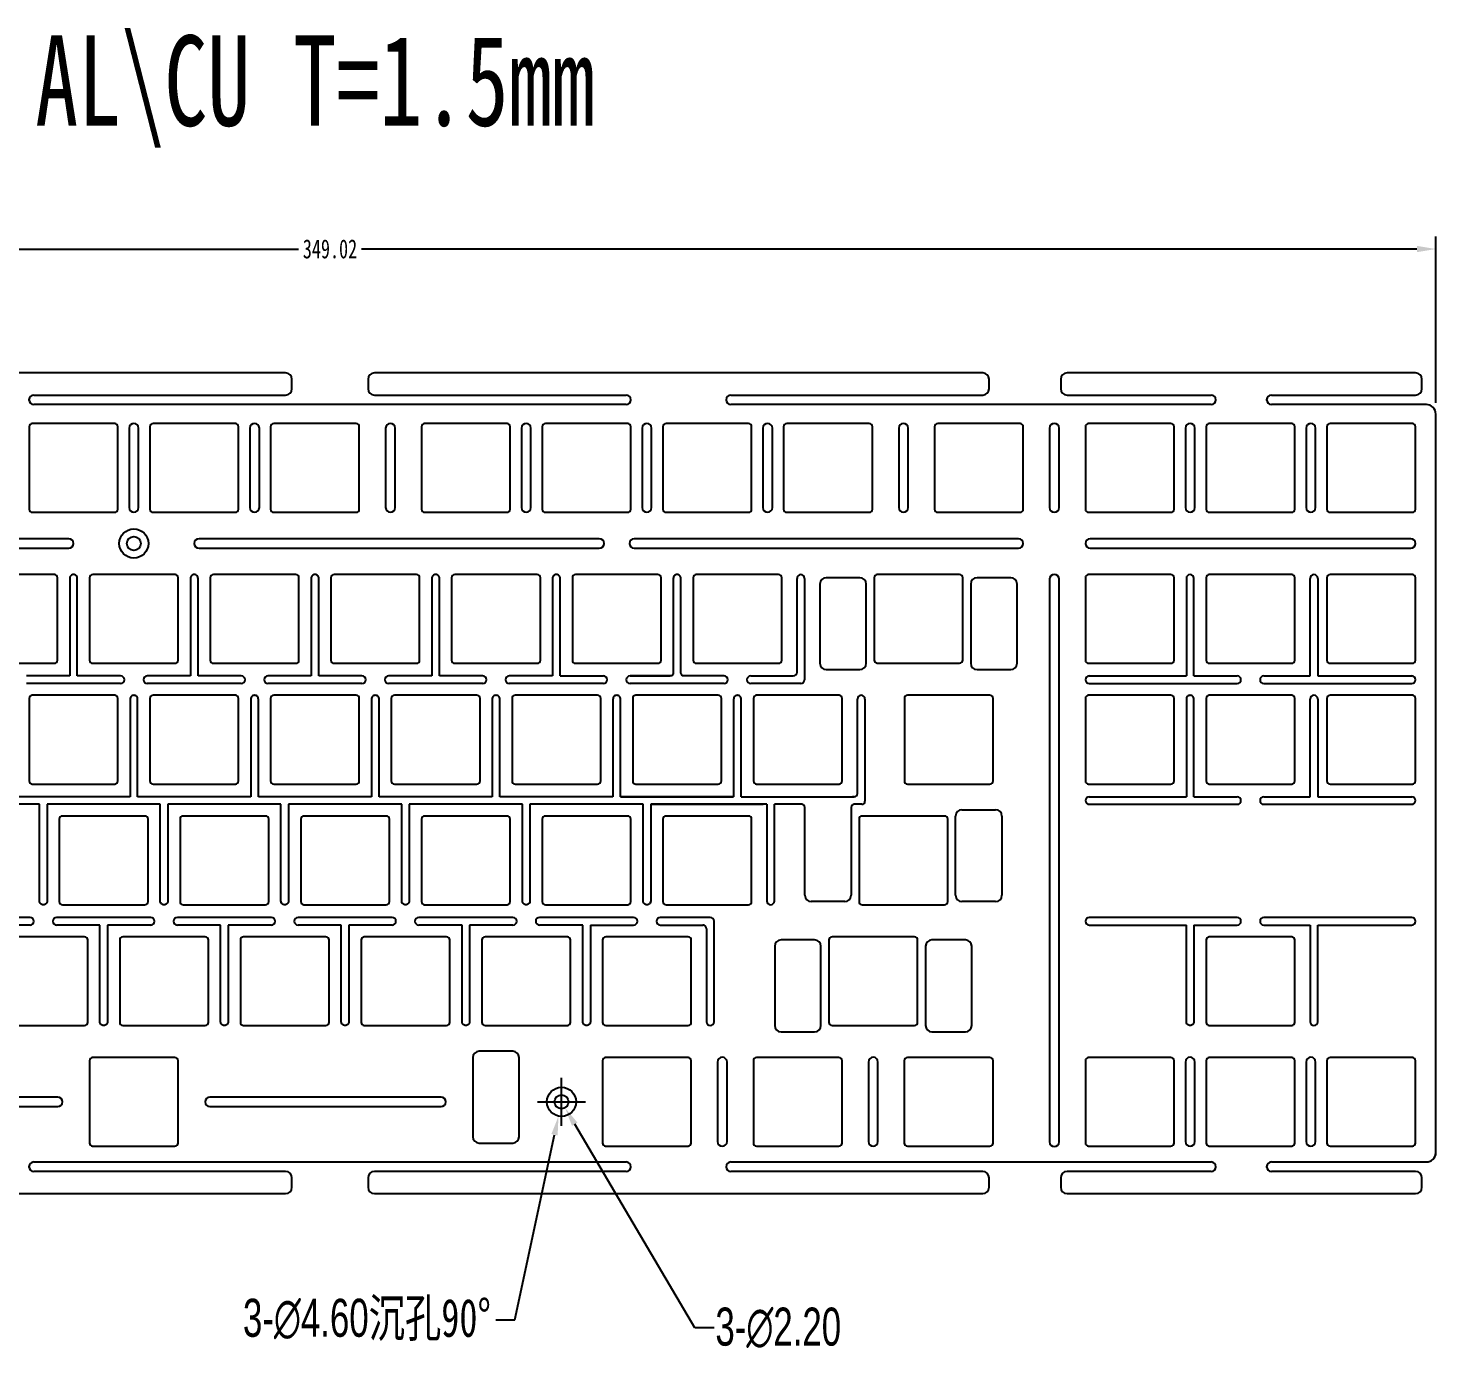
# Model space of a CAD drawing. Header units: millimetres. Extents: x 861 to 1239, y -557 to -348.
# Drawn here: x 1016.5 to 1238.6, y -557.2 to -348.2 of the extents above; entities that cross this region are included whole.
import ezdxf

# ---------------------------------------------------------------- set-up
doc = ezdxf.new("R2010")
doc.units = ezdxf.units.MM
doc.header["$LTSCALE"] = 23.1
doc.header["$PDMODE"] = 3
doc.header["$PDSIZE"] = 0.3
doc.layers.get('0').update_dxf_attribs({"linetype": 'CONTINUOUS'})
doc.layers.get('Defpoints').update_dxf_attribs({"linetype": 'CONTINUOUS'})
for name, color, linetype in [('PCB-RCB_PBL1', 7, 'CONTINUOUS'), ('SUIT-00-06_PBL7', 7, 'CONTINUOUS'), ('图层1', 3, 'CONTINUOUS')]:
    doc.layers.add(name, color=color, linetype=linetype)
doc.styles.get("Standard").update_dxf_attribs({"font": '', "width": 0.7})
doc.styles.get('Standard').set_extended_font_data('NSimSun')
doc.dimstyles.get("Standard").update_dxf_attribs({"dimtxt": 3, "dimasz": 3, "dimexe": 2, "dimexo": 1.5, "dimtad": 1, "dimdsep": 46, "dimtxsty": 'Standard', "dimcen": 0.09, "dimadec": 0, "dimazin": 0, "dimtol": 1, "dimtp": 0.01, "dimtm": 0.01, "dimtfac": 1, "dimtofl": 0, "dimtmove": 0, "dimatfit": 3, "dimfxl": 1, "dimtolj": 1, "dimarcsym": 0})

# ---------------------------------------------------------------- blocks, each defined once
blk = doc.blocks.new('*D2')
at = {"layer": 'Defpoints', "color": 0, "transparency": 16777216}
for p in [(1100.09, -516.65), (1101.21, -518.54)]:
    blk.add_point(p, dxfattribs=at)
at = {"layer": '图层1', "color": 0, "lineweight": -2, "transparency": 16777216}
for p, q in [((1100.65, -521.37), (1100.65, -513.81)), ((1096.87, -517.59), (1104.43, -517.59)), ((1121.71, -553.25), (1102.73, -521.12)), ((1124.71, -553.25), (1121.71, -553.25))]:
    blk.add_line(p, q, dxfattribs=at)
at = {"layer": '图层1', "color": 0, "transparency": 16777216}
blk.add_solid([(1103.17, -520.87), (1102.3, -521.38), (1101.21, -518.54)], dxfattribs=at)
at = {"layer": '图层1', "color": 0, "transparency": 16777216, "insert": (1134.85, -553.25), "char_height": 6, "attachment_point": 5}
blk.add_mtext('\\A1;{\\fMS PGothic|b0|i0|c134|p34;3-\\fMS PGothic|b0|i0|c128|p34;∅2.20}', dxfattribs=at)
blk = doc.blocks.new('*D3')
at = {"layer": 'Defpoints', "color": 0, "transparency": 16777216}
for p in [(1101.13, -515.34), (1100.17, -519.84)]:
    blk.add_point(p, dxfattribs=at)
at = {"layer": '图层1', "color": 0, "lineweight": -2, "transparency": 16777216}
for p, q in [((1100.65, -521.37), (1100.65, -513.81)), ((1096.87, -517.59), (1104.43, -517.59)), ((1093.29, -551.99), (1099.54, -522.78)), ((1090.29, -551.99), (1093.29, -551.99))]:
    blk.add_line(p, q, dxfattribs=at)
at = {"layer": '图层1', "color": 0, "transparency": 16777216}
blk.add_solid([(1099.05, -522.67), (1100.03, -522.88), (1100.17, -519.84)], dxfattribs=at)
at = {"layer": '图层1', "color": 0, "transparency": 16777216, "insert": (1069.94, -551.99), "char_height": 6, "attachment_point": 5}
blk.add_mtext('\\A1;{\\fMS PGothic|b0|i0|c134|p34;3-\\fMS PGothic|b0|i0|c128|p34;∅4.60}沉孔90%%D', dxfattribs=at)
blk = doc.blocks.new('*D4')
at = {"layer": 'Defpoints', "color": 0, "transparency": 16777216}
for p in [(1238.62, -383.03), (889.6, -408.57), (1238.62, -408.79)]:
    blk.add_point(p, dxfattribs=at)
at = {"layer": '图层1', "color": 0, "lineweight": -2, "transparency": 16777216}
for p, q in [((889.6, -407.07), (889.6, -381.03)), ((1238.62, -407.29), (1238.62, -381.03)), ((892.6, -383.03), (1059.16, -383.03)), ((1235.62, -383.03), (1069.06, -383.03))]:
    blk.add_line(p, q, dxfattribs=at)
at = {"layer": '图层1', "color": 0, "transparency": 16777216}
for points in [[(892.6, -382.53), (892.6, -383.53), (889.6, -383.03)], [(1235.62, -382.53), (1235.62, -383.53), (1238.62, -383.03)]]:
    blk.add_solid(points, dxfattribs=at)
at = {"layer": '图层1', "color": 0, "transparency": 16777216, "insert": (1064.11, -383.03), "char_height": 3, "attachment_point": 5}
blk.add_mtext('\\A1;349.02', dxfattribs=at)

msp = doc.modelspace()

# ---------------------------------------------------------------- linework, layer by layer
at = {"linetype": 'Continuous'}
for p, q in [((1057.11, -402.573), (961.11, -402.573)), ((1058.11, -405.073), (1058.11, -403.573)), ((1070.11, -403.573), (1070.11, -405.073)), ((1167.11, -402.573), (1071.11, -402.573)), ((1168.11, -405.073), (1168.11, -403.573)), ((1179.42, -403.573), (1179.42, -405.073)), ((1235.42, -402.573), (1180.42, -402.573)), ((1236.42, -405.073), (1236.42, -403.573)), ((1017.36, -406.073), (1057.11, -406.073)), ((1071.11, -406.073), (1110.86, -406.073)), ((1127.36, -406.073), (1167.11, -406.073)), ((1180.42, -406.073), (1203.17, -406.073)), ((1212.67, -406.073), (1235.42, -406.073)), ((1110.86, -407.573), (1017.36, -407.573)), ((1203.17, -407.573), (1127.36, -407.573)), ((1237.12, -407.573), (1212.67, -407.573)), ((1173.01, -410.573), (1160.01, -410.573)), ((1238.62, -526.073), (1238.62, -409.073)), ((1032.41, -411.286), (1032.41, -423.823)), ((1033.91, -423.823), (1033.91, -411.286)), ((1051.46, -411.286), (1051.46, -423.823)), ((1052.96, -423.823), (1052.96, -411.286)), ((1072.891, -411.286), (1072.891, -423.823)), ((1074.391, -423.823), (1074.391, -411.286)), ((1094.322, -411.286), (1094.322, -423.823)), ((1095.822, -423.823), (1095.822, -411.286)), ((1113.372, -411.286), (1113.372, -423.823)), ((1114.872, -423.823), (1114.872, -411.286)), ((1132.422, -411.286), (1132.422, -423.823)), ((1133.922, -423.823), (1133.922, -411.286)), ((1149.697, -424.073), (1149.697, -411.073)), ((1153.854, -411.286), (1153.854, -423.823)), ((1155.354, -423.823), (1155.354, -411.286)), ((1159.51, -411.073), (1159.51, -424.073)), ((1173.51, -424.073), (1173.51, -411.073)), ((1177.665, -411.286), (1177.665, -423.823)), ((1179.165, -423.823), (1179.165, -411.286)), ((1199.095, -411.286), (1199.095, -423.823)), ((1200.595, -423.823), (1200.595, -411.286)), ((1218.145, -411.286), (1218.145, -423.823)), ((1219.645, -423.823), (1219.645, -411.286)), ((1160.01, -424.573), (1173.01, -424.573)), ((1022.885, -428.733), (959.71, -428.733)), ((959.71, -430.233), (1022.885, -430.233)), ((1106.61, -428.733), (1043.44, -428.733)), ((1043.44, -430.233), (1106.61, -430.233)), ((1172.76, -428.733), (1112.11, -428.733)), ((1112.11, -430.233), (1172.76, -430.233)), ((1234.67, -428.733), (1184.07, -428.733)), ((1184.07, -430.233), (1234.67, -430.233)), ((1149.975, -434.886), (1149.975, -447.886)), ((1163.475, -434.386), (1150.475, -434.386)), ((1163.975, -447.886), (1163.975, -434.886)), ((1177.665, -435.143), (1177.665, -523.909)), ((1179.165, -523.909), (1179.165, -435.143)), ((1150.475, -448.386), (1163.475, -448.386)), ((1144.935, -466.943), (1144.935, -453.943)), ((1154.747, -453.943), (1154.747, -466.943)), ((1168.247, -453.443), (1155.247, -453.443)), ((1168.747, -466.943), (1168.747, -453.943)), ((1155.247, -467.443), (1168.247, -467.443)), ((1147.594, -472.993), (1147.594, -485.993)), ((1161.094, -472.493), (1148.094, -472.493)), ((1161.594, -485.993), (1161.594, -472.993)), ((1148.094, -486.493), (1161.094, -486.493)), ((1142.841, -492.043), (1142.841, -505.043)), ((1156.341, -491.543), (1143.341, -491.543)), ((1156.841, -505.043), (1156.841, -492.043)), ((1143.341, -505.543), (1156.341, -505.543)), ((1086.65, -510.596), (1086.65, -523.096)), ((1092.95, -509.596), (1087.65, -509.596)), ((1093.95, -523.096), (1093.95, -510.596)), ((1168.237, -510.593), (1155.237, -510.593)), ((1125.267, -511.306), (1125.267, -523.843)), ((1126.767, -523.843), (1126.767, -511.306)), ((1149.08, -511.306), (1149.08, -523.843)), ((1150.58, -523.843), (1150.58, -511.306)), ((1199.095, -511.306), (1199.095, -523.843)), ((1200.595, -523.843), (1200.595, -511.306)), ((1218.145, -511.306), (1218.145, -523.843)), ((1219.645, -523.843), (1219.645, -511.306)), ((1021.15, -516.843), (984.65, -516.843)), ((1081.65, -516.843), (1045.15, -516.843)), ((984.65, -518.343), (1021.15, -518.343)), ((1045.15, -518.343), (1081.65, -518.343)), ((1087.65, -524.096), (1092.95, -524.096)), ((1017.36, -527.073), (1110.86, -527.073)), ((1057.11, -528.573), (1017.36, -528.573)), ((1110.86, -528.573), (1071.11, -528.573)), ((1127.36, -527.073), (1203.17, -527.073)), ((1167.11, -528.573), (1127.36, -528.573)), ((1203.17, -528.573), (1180.42, -528.573)), ((1212.67, -527.073), (1237.12, -527.073)), ((1235.42, -528.573), (1212.67, -528.573)), ((1058.11, -531.073), (1058.11, -529.573)), ((1070.11, -529.573), (1070.11, -531.073)), ((1168.11, -531.073), (1168.11, -529.573)), ((1179.42, -529.573), (1179.42, -531.073)), ((1236.42, -531.073), (1236.42, -529.573)), ((961.11, -532.073), (1057.11, -532.073)), ((1071.11, -532.073), (1167.11, -532.073)), ((1180.42, -532.073), (1235.42, -532.073))]:
    msp.add_line(p, q, dxfattribs=at)
at = {"color": 7, "linetype": 'Continuous'}
for p, q in [((1030.135, -410.573), (1017.135, -410.573)), ((1049.185, -410.573), (1036.185, -410.573)), ((1068.235, -410.573), (1055.235, -410.573)), ((1092.047, -410.573), (1079.047, -410.573)), ((1111.097, -410.573), (1098.097, -410.573)), ((1130.147, -410.573), (1117.147, -410.573)), ((1149.197, -410.573), (1136.197, -410.573)), ((1196.82, -410.573), (1183.82, -410.573)), ((1215.87, -410.573), (1202.87, -410.573)), ((1234.92, -410.573), (1221.92, -410.573)), ((1016.635, -411.073), (1016.635, -424.073)), ((1030.635, -424.073), (1030.635, -411.073)), ((1035.685, -411.073), (1035.685, -424.073)), ((1049.685, -424.073), (1049.685, -411.073)), ((1054.735, -411.073), (1054.735, -424.073)), ((1068.735, -424.073), (1068.735, -411.073)), ((1078.547, -411.073), (1078.547, -424.073)), ((1092.547, -424.073), (1092.547, -411.073)), ((1097.597, -411.073), (1097.597, -424.073)), ((1111.597, -424.073), (1111.597, -411.073)), ((1116.647, -411.073), (1116.647, -424.073)), ((1130.647, -424.073), (1130.647, -411.073)), ((1135.697, -411.073), (1135.697, -424.073)), ((1183.32, -411.073), (1183.32, -424.073)), ((1197.32, -424.073), (1197.32, -411.073)), ((1202.37, -411.073), (1202.37, -424.073)), ((1216.37, -424.073), (1216.37, -411.073)), ((1221.42, -411.073), (1221.42, -424.073)), ((1235.42, -424.073), (1235.42, -411.073)), ((1017.135, -424.573), (1030.135, -424.573)), ((1036.185, -424.573), (1049.185, -424.573)), ((1055.235, -424.573), (1068.235, -424.573)), ((1079.047, -424.573), (1092.047, -424.573)), ((1098.097, -424.573), (1111.097, -424.573)), ((1117.147, -424.573), (1130.147, -424.573)), ((1136.197, -424.573), (1149.197, -424.573)), ((1183.82, -424.573), (1196.82, -424.573)), ((1202.87, -424.573), (1215.87, -424.573)), ((1221.92, -424.573), (1234.92, -424.573)), ((1020.61, -434.393), (1007.61, -434.393)), ((1021.11, -447.893), (1021.11, -434.893)), ((1026.16, -434.893), (1026.16, -447.893)), ((1039.66, -434.393), (1026.66, -434.393)), ((1040.16, -447.893), (1040.16, -434.893)), ((1045.21, -434.893), (1045.21, -447.893)), ((1058.71, -434.393), (1045.71, -434.393)), ((1059.21, -447.893), (1059.21, -434.893)), ((1064.26, -434.893), (1064.26, -447.893)), ((1077.76, -434.393), (1064.76, -434.393)), ((1078.26, -447.893), (1078.26, -434.893)), ((1083.31, -434.893), (1083.31, -447.893)), ((1096.81, -434.393), (1083.81, -434.393)), ((1097.31, -447.893), (1097.31, -434.893)), ((1102.36, -434.893), (1102.36, -447.893)), ((1115.86, -434.393), (1102.86, -434.393)), ((1116.36, -447.893), (1116.36, -434.893)), ((1121.41, -434.893), (1121.41, -447.893)), ((1134.91, -434.393), (1121.91, -434.393)), ((1135.41, -447.893), (1135.41, -434.893)), ((1183.32, -434.893), (1183.32, -447.893)), ((1196.82, -434.393), (1183.82, -434.393)), ((1197.32, -447.893), (1197.32, -434.893)), ((1202.37, -434.893), (1202.37, -447.893)), ((1215.87, -434.393), (1202.87, -434.393)), ((1216.37, -447.893), (1216.37, -434.893)), ((1221.42, -434.893), (1221.42, -447.893)), ((1234.92, -434.393), (1221.92, -434.393)), ((1235.42, -447.893), (1235.42, -434.893)), ((1007.61, -448.393), (1020.61, -448.393)), ((1026.66, -448.393), (1039.66, -448.393)), ((1045.71, -448.393), (1058.71, -448.393)), ((1064.76, -448.393), (1077.76, -448.393)), ((1083.81, -448.393), (1096.81, -448.393)), ((1102.86, -448.393), (1115.86, -448.393)), ((1121.91, -448.393), (1134.91, -448.393)), ((1183.82, -448.393), (1196.82, -448.393)), ((1202.87, -448.393), (1215.87, -448.393)), ((1221.92, -448.393), (1234.92, -448.393)), ((1016.635, -453.943), (1016.635, -466.943)), ((1030.135, -453.443), (1017.135, -453.443)), ((1030.635, -466.943), (1030.635, -453.943)), ((1035.685, -453.943), (1035.685, -466.943)), ((1049.185, -453.443), (1036.185, -453.443)), ((1049.685, -466.943), (1049.685, -453.943)), ((1054.735, -453.943), (1054.735, -466.943)), ((1068.235, -453.443), (1055.235, -453.443)), ((1068.735, -466.943), (1068.735, -453.943)), ((1073.785, -453.943), (1073.785, -466.943)), ((1087.285, -453.443), (1074.285, -453.443)), ((1087.785, -466.943), (1087.785, -453.943)), ((1092.835, -453.943), (1092.835, -466.943)), ((1106.335, -453.443), (1093.335, -453.443)), ((1106.835, -466.943), (1106.835, -453.943)), ((1111.885, -453.943), (1111.885, -466.943)), ((1125.385, -453.443), (1112.385, -453.443)), ((1125.885, -466.943), (1125.885, -453.943)), ((1130.935, -453.943), (1130.935, -466.943)), ((1144.435, -453.443), (1131.435, -453.443)), ((1183.32, -453.943), (1183.32, -466.943)), ((1196.82, -453.443), (1183.82, -453.443)), ((1197.32, -466.943), (1197.32, -453.943)), ((1202.37, -453.943), (1202.37, -466.943)), ((1215.87, -453.443), (1202.87, -453.443)), ((1216.37, -466.943), (1216.37, -453.943)), ((1221.42, -453.943), (1221.42, -466.943)), ((1234.92, -453.443), (1221.92, -453.443)), ((1235.42, -466.943), (1235.42, -453.943)), ((1017.135, -467.443), (1030.135, -467.443)), ((1036.185, -467.443), (1049.185, -467.443)), ((1055.235, -467.443), (1068.235, -467.443)), ((1074.285, -467.443), (1087.285, -467.443)), ((1093.335, -467.443), (1106.335, -467.443)), ((1112.385, -467.443), (1125.385, -467.443)), ((1131.435, -467.443), (1144.435, -467.443)), ((1183.82, -467.443), (1196.82, -467.443)), ((1202.87, -467.443), (1215.87, -467.443)), ((1221.92, -467.443), (1234.92, -467.443)), ((1021.397, -472.993), (1021.397, -485.993)), ((1034.897, -472.493), (1021.897, -472.493)), ((1035.397, -485.993), (1035.397, -472.993)), ((1040.447, -472.993), (1040.447, -485.993)), ((1053.947, -472.493), (1040.947, -472.493)), ((1054.447, -485.993), (1054.447, -472.993)), ((1059.497, -472.993), (1059.497, -485.993)), ((1072.997, -472.493), (1059.997, -472.493)), ((1073.497, -485.993), (1073.497, -472.993)), ((1078.547, -472.993), (1078.547, -485.993)), ((1092.047, -472.493), (1079.047, -472.493)), ((1092.547, -485.993), (1092.547, -472.993)), ((1097.597, -472.993), (1097.597, -485.993)), ((1111.097, -472.493), (1098.097, -472.493)), ((1111.597, -485.993), (1111.597, -472.993)), ((1116.647, -472.993), (1116.647, -485.993)), ((1130.147, -472.493), (1117.147, -472.493)), ((1130.647, -485.993), (1130.647, -472.993)), ((1021.897, -486.493), (1034.897, -486.493)), ((1040.947, -486.493), (1053.947, -486.493)), ((1059.997, -486.493), (1072.997, -486.493)), ((1079.047, -486.493), (1092.047, -486.493)), ((1098.097, -486.493), (1111.097, -486.493)), ((1117.147, -486.493), (1130.147, -486.493)), ((1025.372, -491.543), (1012.372, -491.543)), ((1025.872, -505.043), (1025.872, -492.043)), ((1030.922, -492.043), (1030.922, -505.043)), ((1044.422, -491.543), (1031.422, -491.543)), ((1044.922, -505.043), (1044.922, -492.043)), ((1049.972, -492.043), (1049.972, -505.043)), ((1063.472, -491.543), (1050.472, -491.543)), ((1063.972, -505.043), (1063.972, -492.043)), ((1069.022, -492.043), (1069.022, -505.043)), ((1082.522, -491.543), (1069.522, -491.543)), ((1083.022, -505.043), (1083.022, -492.043)), ((1088.072, -492.043), (1088.072, -505.043)), ((1101.572, -491.543), (1088.572, -491.543)), ((1102.072, -505.043), (1102.072, -492.043)), ((1107.122, -492.043), (1107.122, -505.043)), ((1120.622, -491.543), (1107.622, -491.543)), ((1121.122, -505.043), (1121.122, -492.043)), ((1202.37, -492.043), (1202.37, -505.043)), ((1215.87, -491.543), (1202.87, -491.543)), ((1216.37, -505.043), (1216.37, -492.043)), ((1012.372, -505.543), (1025.372, -505.543)), ((1031.422, -505.543), (1044.422, -505.543)), ((1050.472, -505.543), (1063.472, -505.543)), ((1069.522, -505.543), (1082.522, -505.543)), ((1088.572, -505.543), (1101.572, -505.543)), ((1107.622, -505.543), (1120.622, -505.543)), ((1202.87, -505.543), (1215.87, -505.543)), ((1039.65, -510.593), (1026.65, -510.593)), ((1120.612, -510.593), (1107.612, -510.593)), ((1144.425, -510.593), (1131.425, -510.593)), ((1196.82, -510.593), (1183.82, -510.593)), ((1215.87, -510.593), (1202.87, -510.593)), ((1234.92, -510.593), (1221.92, -510.593)), ((1026.15, -511.093), (1026.15, -524.093)), ((1040.15, -524.093), (1040.15, -511.093)), ((1107.112, -511.093), (1107.112, -524.093)), ((1121.112, -524.093), (1121.112, -511.093)), ((1130.925, -511.093), (1130.925, -524.093)), ((1144.925, -524.093), (1144.925, -511.093)), ((1154.737, -511.093), (1154.737, -524.093)), ((1168.737, -524.093), (1168.737, -511.093)), ((1183.32, -511.093), (1183.32, -524.093)), ((1197.32, -524.093), (1197.32, -511.093)), ((1202.37, -511.093), (1202.37, -524.093)), ((1216.37, -524.093), (1216.37, -511.093)), ((1221.42, -511.093), (1221.42, -524.093)), ((1235.42, -524.093), (1235.42, -511.093)), ((1026.65, -524.593), (1039.65, -524.593)), ((1107.612, -524.593), (1120.612, -524.593)), ((1131.425, -524.593), (1144.425, -524.593)), ((1155.237, -524.593), (1168.237, -524.593)), ((1183.82, -524.593), (1196.82, -524.593)), ((1202.87, -524.593), (1215.87, -524.593)), ((1221.92, -524.593), (1234.92, -524.593))]:
    msp.add_line(p, q, dxfattribs=at)
at = {"linetype": 'Continuous'}
for centre, radius in [((1033.16, -429.483), 2.3), ((1033.16, -429.483), 1.1), ((1100.65, -517.593), 2.3), ((1100.65, -517.593), 1.1)]:
    msp.add_circle(centre, radius, dxfattribs=at)
for centre, radius, start, end in [((1057.11, -403.573), 1, 0, 90), ((1071.11, -403.573), 1, 90, 180), ((1167.11, -403.573), 1, 0, 90), ((1180.42, -403.573), 1, 90, 180), ((1235.42, -403.573), 1, 0, 90), ((1057.11, -405.073), 1, 270, 0), ((1071.11, -405.073), 1, 180, 270), ((1167.11, -405.073), 1, 270, 0), ((1180.42, -405.073), 1, 180, 270), ((1235.42, -405.073), 1, 270, 0), ((1237.12, -409.073), 1.5, 0, 90), ((1033.16, -411.286), 0.75, 0, 180), ((1052.21, -411.286), 0.75, 0, 180), ((1073.641, -411.286), 0.75, 0, 180), ((1095.072, -411.286), 0.75, 0, 180), ((1114.122, -411.286), 0.75, 0, 180), ((1133.172, -411.286), 0.75, 0, 180), ((1149.197, -411.073), 0.5, 0, 90), ((1154.604, -411.286), 0.75, 0, 180), ((1160.01, -411.073), 0.5, 90, 180), ((1173.01, -411.073), 0.5, 0, 90), ((1178.415, -411.286), 0.75, 0, 180), ((1199.845, -411.286), 0.75, 0, 180), ((1218.895, -411.286), 0.75, 0, 180), ((1033.16, -423.823), 0.75, 180, 0), ((1052.21, -423.823), 0.75, 180, 0), ((1073.641, -423.823), 0.75, 180, 0), ((1095.072, -423.823), 0.75, 180, 0), ((1114.122, -423.823), 0.75, 180, 0), ((1133.172, -423.823), 0.75, 180, 0), ((1149.197, -424.073), 0.5, 270, 0), ((1154.604, -423.823), 0.75, 180, 0), ((1160.01, -424.073), 0.5, 180, 270), ((1173.01, -424.073), 0.5, 270, 0), ((1178.415, -423.823), 0.75, 180, 0), ((1199.845, -423.823), 0.75, 180, 0), ((1218.895, -423.823), 0.75, 180, 0), ((1022.885, -429.483), 0.75, 270, 90), ((1043.44, -429.483), 0.75, 90, 270), ((1172.76, -429.483), 0.75, 270, 90), ((1184.07, -429.483), 0.75, 90, 270), ((1234.67, -429.483), 0.75, 270, 90), ((1150.475, -434.886), 0.5, 90, 180), ((1163.475, -434.886), 0.5, 0, 90), ((1178.415, -435.143), 0.75, 0, 180), ((1150.475, -447.886), 0.5, 180, 270), ((1163.475, -447.886), 0.5, 270, 0), ((1144.435, -453.943), 0.5, 0, 90), ((1155.247, -453.943), 0.5, 90, 180), ((1168.247, -453.943), 0.5, 0, 90), ((1144.435, -466.943), 0.5, 270, 0), ((1155.247, -466.943), 0.5, 180, 270), ((1168.247, -466.943), 0.5, 270, 0), ((1148.094, -472.993), 0.5, 90, 180), ((1161.094, -472.993), 0.5, 0, 90), ((1148.094, -485.993), 0.5, 180, 270), ((1161.094, -485.993), 0.5, 270, 0), ((1143.341, -492.043), 0.5, 90, 180), ((1156.341, -492.043), 0.5, 0, 90), ((1143.341, -505.043), 0.5, 180, 270), ((1156.341, -505.043), 0.5, 270, 0), ((1087.65, -510.596), 1, 90, 180), ((1092.95, -510.596), 1, 0, 90), ((1126.017, -511.306), 0.75, 0, 180), ((1144.425, -511.093), 0.5, 0, 90), ((1149.83, -511.306), 0.75, 0, 180), ((1155.237, -511.093), 0.5, 90, 180), ((1168.237, -511.093), 0.5, 0, 90), ((1199.845, -511.306), 0.75, 0, 180), ((1218.895, -511.306), 0.75, 0, 180), ((1021.15, -517.593), 0.75, 270, 90), ((1045.15, -517.593), 0.75, 90, 270), ((1081.65, -517.593), 0.75, 270, 90), ((1087.65, -523.096), 1, 180, 270), ((1092.95, -523.096), 1, 270, 0), ((1126.017, -523.843), 0.75, 180, 0), ((1149.83, -523.843), 0.75, 180, 0), ((1178.415, -523.909), 0.75, 180, 0), ((1199.845, -523.843), 0.75, 180, 0), ((1218.895, -523.843), 0.75, 180, 0), ((1237.12, -525.573), 1.5, 270, 0), ((1057.11, -529.573), 1, 0, 90), ((1071.11, -529.573), 1, 90, 180), ((1167.11, -529.573), 1, 0, 90), ((1180.42, -529.573), 1, 90, 180), ((1235.42, -529.573), 1, 0, 90), ((1057.11, -531.073), 1, 270, 0), ((1071.11, -531.073), 1, 180, 270), ((1167.11, -531.073), 1, 270, 0), ((1180.42, -531.073), 1, 180, 270), ((1235.42, -531.073), 1, 270, 0)]:
    msp.add_arc(centre, radius, start, end, dxfattribs=at)
for centre, radius, start, end in [((1017.36, -406.823), 0.75, 90, 270), ((1110.86, -406.823), 0.75, 270, 90), ((1127.36, -406.823), 0.75, 90, 270), ((1203.17, -406.823), 0.75, 270, 90), ((1212.67, -406.823), 0.75, 90, 270), ((1106.61, -429.483), 0.75, 270, 90), ((1112.11, -429.483), 0.75, 90, 270), ((1138.544, -471.143), 0.5, 0, 90), ((1146.844, -471.143), 0.5, 90, 180), ((1017.36, -527.823), 0.75, 90, 270), ((1110.86, -527.823), 0.75, 270, 90), ((1127.36, -527.823), 0.75, 90, 270), ((1203.17, -527.823), 0.75, 270, 90), ((1212.67, -527.823), 0.75, 90, 270)]:
    msp.add_arc(centre, radius, start, end)
at = {"color": 7, "linetype": 'Continuous'}
for centre, start, end in [((1017.135, -411.073), 90, 180), ((1030.135, -411.073), 0, 90), ((1036.185, -411.073), 90, 180), ((1049.185, -411.073), 0, 90), ((1055.235, -411.073), 90, 180), ((1068.235, -411.073), 0, 90), ((1079.047, -411.073), 90, 180), ((1092.047, -411.073), 0, 90), ((1098.097, -411.073), 90, 180), ((1111.097, -411.073), 0, 90), ((1117.147, -411.073), 90, 180), ((1130.147, -411.073), 0, 90), ((1136.197, -411.073), 90, 180), ((1183.82, -411.073), 90, 180), ((1196.82, -411.073), 0, 90), ((1202.87, -411.073), 90, 180), ((1215.87, -411.073), 0, 90), ((1221.92, -411.073), 90, 180), ((1234.92, -411.073), 0, 90), ((1017.135, -424.073), 180, 270), ((1030.135, -424.073), 270, 0), ((1036.185, -424.073), 180, 270), ((1049.185, -424.073), 270, 0), ((1055.235, -424.073), 180, 270), ((1068.235, -424.073), 270, 0), ((1079.047, -424.073), 180, 270), ((1092.047, -424.073), 270, 0), ((1098.097, -424.073), 180, 270), ((1111.097, -424.073), 270, 0), ((1117.147, -424.073), 180, 270), ((1130.147, -424.073), 270, 0), ((1136.197, -424.073), 180, 270), ((1183.82, -424.073), 180, 270), ((1196.82, -424.073), 270, 0), ((1202.87, -424.073), 180, 270), ((1215.87, -424.073), 270, 0), ((1221.92, -424.073), 180, 270), ((1234.92, -424.073), 270, 0), ((1020.61, -434.893), 0, 90), ((1026.66, -434.893), 90, 180), ((1039.66, -434.893), 0, 90), ((1045.71, -434.893), 90, 180), ((1058.71, -434.893), 0, 90), ((1064.76, -434.893), 90, 180), ((1077.76, -434.893), 0, 90), ((1083.81, -434.893), 90, 180), ((1096.81, -434.893), 0, 90), ((1102.86, -434.893), 90, 180), ((1115.86, -434.893), 0, 90), ((1121.91, -434.893), 90, 180), ((1134.91, -434.893), 0, 90), ((1183.82, -434.893), 90, 180), ((1196.82, -434.893), 0, 90), ((1202.87, -434.893), 90, 180), ((1215.87, -434.893), 0, 90), ((1221.92, -434.893), 90, 180), ((1234.92, -434.893), 0, 90), ((1020.61, -447.893), 270, 0), ((1026.66, -447.893), 180, 270), ((1039.66, -447.893), 270, 0), ((1045.71, -447.893), 180, 270), ((1058.71, -447.893), 270, 0), ((1064.76, -447.893), 180, 270), ((1077.76, -447.893), 270, 0), ((1083.81, -447.893), 180, 270), ((1096.81, -447.893), 270, 0), ((1102.86, -447.893), 180, 270), ((1115.86, -447.893), 270, 0), ((1121.91, -447.893), 180, 270), ((1134.91, -447.893), 270, 0), ((1183.82, -447.893), 180, 270), ((1196.82, -447.893), 270, 0), ((1202.87, -447.893), 180, 270), ((1215.87, -447.893), 270, 0), ((1221.92, -447.893), 180, 270), ((1234.92, -447.893), 270, 0), ((1017.135, -453.943), 90, 180), ((1030.135, -453.943), 0, 90), ((1036.185, -453.943), 90, 180), ((1049.185, -453.943), 0, 90), ((1055.235, -453.943), 90, 180), ((1068.235, -453.943), 0, 90), ((1074.285, -453.943), 90, 180), ((1087.285, -453.943), 0, 90), ((1093.335, -453.943), 90, 180), ((1106.335, -453.943), 0, 90), ((1112.385, -453.943), 90, 180), ((1125.385, -453.943), 0, 90), ((1131.435, -453.943), 90, 180), ((1183.82, -453.943), 90, 180), ((1196.82, -453.943), 0, 90), ((1202.87, -453.943), 90, 180), ((1215.87, -453.943), 0, 90), ((1221.92, -453.943), 90, 180), ((1234.92, -453.943), 0, 90), ((1017.135, -466.943), 180, 270), ((1030.135, -466.943), 270, 0), ((1036.185, -466.943), 180, 270), ((1049.185, -466.943), 270, 0), ((1055.235, -466.943), 180, 270), ((1068.235, -466.943), 270, 0), ((1074.285, -466.943), 180, 270), ((1087.285, -466.943), 270, 0), ((1093.335, -466.943), 180, 270), ((1106.335, -466.943), 270, 0), ((1112.385, -466.943), 180, 270), ((1125.385, -466.943), 270, 0), ((1131.435, -466.943), 180, 270), ((1183.82, -466.943), 180, 270), ((1196.82, -466.943), 270, 0), ((1202.87, -466.943), 180, 270), ((1215.87, -466.943), 270, 0), ((1221.92, -466.943), 180, 270), ((1234.92, -466.943), 270, 0), ((1021.897, -472.993), 90, 180), ((1034.897, -472.993), 0, 90), ((1040.947, -472.993), 90, 180), ((1053.947, -472.993), 0, 90), ((1059.997, -472.993), 90, 180), ((1072.997, -472.993), 0, 90), ((1079.047, -472.993), 90, 180), ((1092.047, -472.993), 0, 90), ((1098.097, -472.993), 90, 180), ((1111.097, -472.993), 0, 90), ((1117.147, -472.993), 90, 180), ((1130.147, -472.993), 0, 90), ((1021.897, -485.993), 180, 270), ((1034.897, -485.993), 270, 0), ((1040.947, -485.993), 180, 270), ((1053.947, -485.993), 270, 0), ((1059.997, -485.993), 180, 270), ((1072.997, -485.993), 270, 0), ((1079.047, -485.993), 180, 270), ((1092.047, -485.993), 270, 0), ((1098.097, -485.993), 180, 270), ((1111.097, -485.993), 270, 0), ((1117.147, -485.993), 180, 270), ((1130.147, -485.993), 270, 0), ((1025.372, -492.043), 0, 90), ((1031.422, -492.043), 90, 180), ((1044.422, -492.043), 0, 90), ((1050.472, -492.043), 90, 180), ((1063.472, -492.043), 0, 90), ((1069.522, -492.043), 90, 180), ((1082.522, -492.043), 0, 90), ((1088.572, -492.043), 90, 180), ((1101.572, -492.043), 0, 90), ((1107.622, -492.043), 90, 180), ((1120.622, -492.043), 0, 90), ((1202.87, -492.043), 90, 180), ((1215.87, -492.043), 0, 90), ((1025.372, -505.043), 270, 0), ((1031.422, -505.043), 180, 270), ((1044.422, -505.043), 270, 0), ((1050.472, -505.043), 180, 270), ((1063.472, -505.043), 270, 0), ((1069.522, -505.043), 180, 270), ((1082.522, -505.043), 270, 0), ((1088.572, -505.043), 180, 270), ((1101.572, -505.043), 270, 0), ((1107.622, -505.043), 180, 270), ((1120.622, -505.043), 270, 0), ((1202.87, -505.043), 180, 270), ((1215.87, -505.043), 270, 0), ((1026.65, -511.093), 90, 180), ((1039.65, -511.093), 0, 90), ((1107.612, -511.093), 90, 180), ((1120.612, -511.093), 0, 90), ((1131.425, -511.093), 90, 180), ((1183.82, -511.093), 90, 180), ((1196.82, -511.093), 0, 90), ((1202.87, -511.093), 90, 180), ((1215.87, -511.093), 0, 90), ((1221.92, -511.093), 90, 180), ((1234.92, -511.093), 0, 90), ((1026.65, -524.093), 180, 270), ((1039.65, -524.093), 270, 0), ((1107.612, -524.093), 180, 270), ((1120.612, -524.093), 270, 0), ((1131.425, -524.093), 180, 270), ((1144.425, -524.093), 270, 0), ((1155.237, -524.093), 180, 270), ((1168.237, -524.093), 270, 0), ((1183.82, -524.093), 180, 270), ((1196.82, -524.093), 270, 0), ((1202.87, -524.093), 180, 270), ((1215.87, -524.093), 270, 0), ((1221.92, -524.093), 180, 270), ((1234.92, -524.093), 270, 0)]:
    msp.add_arc(centre, 0.5, start, end, dxfattribs=at)
at = {"layer": 'PCB-RCB_PBL1', "color": 7, "linetype": 'Continuous'}
for p, q in [((1137.81, -449.793), (1137.81, -434.993)), ((1138.41, -434.393), (1138.41, -434.393)), ((1139.01, -434.993), (1139.01, -450.993)), ((1199.247, -434.993), (1199.247, -440.293)), ((1199.247, -434.993), (1199.247, -450.393)), ((1199.847, -434.393), (1199.847, -434.393)), ((1200.447, -450.393), (1200.447, -434.993)), ((1200.447, -440.293), (1200.447, -434.993)), ((1218.772, -450.393), (1218.772, -434.993)), ((1218.772, -440.293), (1218.772, -434.993)), ((1219.372, -434.393), (1219.372, -434.393)), ((1219.972, -434.993), (1219.972, -440.293)), ((1219.972, -434.993), (1219.972, -450.393)), ((1100.435, -450.393), (1107.26, -450.393)), ((1130.51, -450.393), (1137.21, -450.393)), ((1183.92, -450.393), (1188.222, -450.393)), ((1183.92, -450.393), (1199.247, -450.393)), ((1200.447, -450.393), (1207.272, -450.393)), ((1211.472, -450.393), (1218.772, -450.393)), ((1219.972, -450.393), (1234.82, -450.393)), ((1230.522, -450.393), (1234.82, -450.393)), ((1031.06, -451.593), (1016.21, -451.593)), ((1050.11, -451.593), (1035.26, -451.593)), ((1069.16, -451.593), (1054.31, -451.593)), ((1088.21, -451.593), (1073.36, -451.593)), ((1107.26, -451.593), (1092.41, -451.593)), ((1126.31, -451.593), (1111.46, -451.593)), ((1138.41, -451.593), (1130.51, -451.593)), ((1183.92, -451.593), (1188.222, -451.593)), ((1183.92, -451.593), (1207.272, -451.593)), ((1211.472, -451.593), (1234.82, -451.593)), ((1230.522, -451.593), (1234.82, -451.593)), ((1147.335, -468.943), (1147.335, -454.043)), ((1147.935, -453.443), (1147.935, -453.443)), ((1148.535, -454.043), (1148.535, -470.143)), ((1218.772, -469.443), (1218.772, -454.043)), ((1218.772, -459.343), (1218.772, -454.043)), ((1219.372, -453.443), (1219.372, -453.443)), ((1219.972, -454.043), (1219.972, -459.343)), ((1219.972, -454.043), (1219.972, -469.443)), ((1018.272, -470.643), (1000.422, -470.643)), ((1032.56, -469.443), (1014.71, -469.443)), ((1037.322, -470.643), (1019.472, -470.643)), ((1056.372, -470.643), (1038.522, -470.643)), ((1070.66, -469.443), (1052.81, -469.443)), ((1075.422, -470.643), (1057.572, -470.643)), ((1089.71, -469.443), (1071.86, -469.443)), ((1094.472, -470.643), (1076.622, -470.643)), ((1108.76, -469.443), (1090.91, -469.443)), ((1113.522, -470.643), (1095.672, -470.643)), ((1127.81, -469.443), (1109.96, -469.443)), ((1133.047, -470.643), (1114.722, -470.643)), ((1114.722, -470.643), (1132.447, -470.643)), ((1129.01, -469.443), (1146.835, -469.443)), ((1133.047, -470.643), (1133.047, -485.893)), ((1134.247, -485.893), (1134.247, -470.643)), ((1138.544, -470.643), (1134.247, -470.643)), ((1146.835, -469.443), (1146.57, -469.443)), ((1148.035, -470.643), (1146.844, -470.643)), ((1183.92, -469.443), (1188.222, -469.443)), ((1183.92, -469.443), (1199.247, -469.443)), ((1183.92, -470.643), (1188.222, -470.643)), ((1183.92, -470.643), (1207.272, -470.643)), ((1200.447, -469.443), (1207.272, -469.443)), ((1211.472, -469.443), (1218.772, -469.443)), ((1211.472, -470.643), (1234.82, -470.643)), ((1219.972, -469.443), (1234.82, -469.443)), ((1230.522, -469.443), (1234.82, -469.443)), ((1230.522, -470.643), (1234.82, -470.643)), ((1133.647, -486.493), (1133.647, -486.493)), ((1207.272, -488.489), (1183.92, -488.489)), ((1234.82, -488.489), (1211.472, -488.489)), ((1105.197, -489.689), (1112.022, -489.689)), ((1116.222, -489.689), (1122.922, -489.689)), ((1123.522, -490.289), (1123.522, -504.939)), ((1124.722, -504.939), (1124.722, -489.089)), ((1183.92, -489.689), (1199.247, -489.689)), ((1200.447, -489.689), (1207.272, -489.689)), ((1211.472, -489.689), (1218.772, -489.689)), ((1218.772, -489.689), (1218.772, -504.939)), ((1219.972, -489.689), (1234.82, -489.689)), ((1219.972, -504.939), (1219.972, -489.689)), ((1124.122, -505.539), (1124.122, -505.539)), ((1219.372, -505.539), (1219.372, -505.539))]:
    msp.add_line(p, q, dxfattribs=at)
for points in [[(1024.235, -450.393), (1024.235, -434.993, 0.4142136), (1023.635, -434.393), (1023.635, -434.393, 0.4142136), (1023.035, -434.993), (1023.035, -450.393)], [(1043.285, -450.393), (1043.285, -434.993, 0.4142136), (1042.685, -434.393), (1042.685, -434.393, 0.4142136), (1042.085, -434.993), (1042.085, -450.393)], [(1062.335, -450.393), (1062.335, -434.993, 0.4142136), (1061.735, -434.393), (1061.735, -434.393, 0.4142136), (1061.135, -434.993), (1061.135, -450.393)], [(1081.385, -450.393), (1081.385, -434.993, 0.4142136), (1080.785, -434.393), (1080.785, -434.393, 0.4142136), (1080.185, -434.993), (1080.185, -450.393)], [(1100.435, -450.393), (1100.435, -434.993, 0.4142136), (1099.835, -434.393), (1099.835, -434.393, 0.4142136), (1099.235, -434.993), (1099.235, -450.393)], [(1126.31, -450.393), (1119.985, -450.393, -0.4142136), (1119.485, -449.893), (1119.485, -434.993, 0.4142136), (1118.885, -434.393), (1118.885, -434.393, 0.4142136), (1118.285, -434.993), (1118.285, -449.893, -0.4142136), (1117.785, -450.393), (1111.46, -450.393)], [(1033.76, -469.443), (1033.76, -454.043, 0.4142136), (1033.16, -453.443), (1033.16, -453.443, 0.4142136), (1032.56, -454.043), (1032.56, -469.443)], [(1052.81, -469.443), (1052.81, -454.043, 0.4142136), (1052.21, -453.443), (1052.21, -453.443, 0.4142136), (1051.61, -454.043), (1051.61, -469.443)], [(1071.86, -469.443), (1071.86, -454.043, 0.4142136), (1071.26, -453.443), (1071.26, -453.443, 0.4142136), (1070.66, -454.043), (1070.66, -469.443)], [(1090.91, -469.443), (1090.91, -454.043, 0.4142136), (1090.31, -453.443), (1090.31, -453.443, 0.4142136), (1089.71, -454.043), (1089.71, -469.443)], [(1109.96, -469.443), (1109.96, -454.043, 0.4142136), (1109.36, -453.443), (1109.36, -453.443, 0.4142136), (1108.76, -454.043), (1108.76, -469.443)], [(1129.01, -469.443), (1129.01, -454.043, 0.4142136), (1128.41, -453.443), (1128.41, -453.443, 0.4142136), (1127.81, -454.043), (1127.81, -469.443)], [(1200.447, -459.343), (1200.447, -454.043, 0.4142136), (1199.847, -453.443), (1199.847, -453.443, 0.4142136), (1199.247, -454.043), (1199.247, -459.343)], [(1019.472, -470.643), (1019.472, -485.893, -0.4142136), (1018.872, -486.493), (1018.872, -486.493, -0.4142136), (1018.272, -485.893), (1018.272, -470.643)], [(1038.522, -470.643), (1038.522, -485.893, -0.4142136), (1037.922, -486.493), (1037.922, -486.493, -0.4142136), (1037.322, -485.893), (1037.322, -470.643)], [(1057.572, -470.643), (1057.572, -485.893, -0.4142136), (1056.972, -486.493), (1056.972, -486.493, -0.4142136), (1056.372, -485.893), (1056.372, -470.643)], [(1076.622, -470.643), (1076.622, -485.893, -0.4142136), (1076.022, -486.493), (1076.022, -486.493, -0.4142136), (1075.422, -485.893), (1075.422, -470.643)], [(1095.672, -470.643), (1095.672, -485.893, -0.4142136), (1095.072, -486.493), (1095.072, -486.493, -0.4142136), (1094.472, -485.893), (1094.472, -470.643)], [(1114.722, -470.643), (1114.722, -485.893, -0.4142136), (1114.122, -486.493), (1114.122, -486.493, -0.4142136), (1113.522, -485.893), (1113.522, -470.643)], [(1028.997, -489.689), (1028.997, -504.939, -0.4142136), (1028.397, -505.539), (1028.397, -505.539, -0.4142136), (1027.797, -504.939), (1027.797, -489.689)], [(1048.047, -489.689), (1048.047, -504.939, -0.4142136), (1047.447, -505.539), (1047.447, -505.539, -0.4142136), (1046.847, -504.939), (1046.847, -489.689)], [(1067.097, -489.689), (1067.097, -504.939, -0.4142136), (1066.497, -505.539), (1066.497, -505.539, -0.4142136), (1065.897, -504.939), (1065.897, -489.689)], [(1086.147, -489.689), (1086.147, -504.939, -0.4142136), (1085.547, -505.539), (1085.547, -505.539, -0.4142136), (1084.947, -504.939), (1084.947, -489.689)], [(1105.197, -489.689), (1105.197, -504.939, -0.4142136), (1104.597, -505.539), (1104.597, -505.539, -0.4142136), (1103.997, -504.939), (1103.997, -489.689)], [(1200.447, -489.689), (1200.447, -504.939, -0.4142136), (1199.847, -505.539), (1199.847, -505.539, -0.4142136), (1199.247, -504.939), (1199.247, -489.689)]]:
    msp.add_lwpolyline(points, format="xyb", dxfattribs=at)
for points in [[(1023.035, -450.393), (1016.21, -450.393)], [(1031.06, -450.393), (1024.235, -450.393)], [(1042.085, -450.393), (1035.26, -450.393)], [(1050.11, -450.393), (1043.285, -450.393)], [(1061.135, -450.393), (1054.31, -450.393)], [(1069.16, -450.393), (1062.335, -450.393)], [(1080.185, -450.393), (1073.36, -450.393)], [(1088.21, -450.393), (1081.385, -450.393)], [(1099.235, -450.393), (1092.41, -450.393)], [(1100.91, -450.393), (1107.26, -450.393)], [(1111.46, -450.393), (1117.785, -450.393)], [(1199.247, -454.043), (1199.247, -469.443)], [(1200.447, -469.443), (1200.447, -459.343)], [(1032.56, -469.443), (1014.71, -469.443)], [(1051.61, -469.443), (1033.76, -469.443)], [(1070.66, -469.443), (1052.81, -469.443)], [(1089.71, -469.443), (1071.86, -469.443)], [(1108.76, -469.443), (1090.91, -469.443)], [(1113.522, -470.643), (1095.672, -470.643)], [(1109.96, -469.443), (1127.81, -469.443)], [(1016.772, -488.489), (1002.422, -488.489)], [(1035.822, -488.489), (1020.972, -488.489)], [(1054.872, -488.489), (1040.022, -488.489)], [(1073.922, -488.489), (1059.072, -488.489)], [(1092.972, -488.489), (1078.122, -488.489)], [(1112.022, -488.489), (1097.172, -488.489)], [(1124.122, -488.489), (1116.222, -488.489)], [(1016.772, -489.689), (1009.947, -489.689)], [(1027.797, -489.689), (1020.972, -489.689)], [(1035.822, -489.689), (1028.997, -489.689)], [(1046.847, -489.689), (1040.022, -489.689)], [(1054.872, -489.689), (1048.047, -489.689)], [(1065.897, -489.689), (1059.072, -489.689)], [(1073.922, -489.689), (1067.097, -489.689)], [(1084.947, -489.689), (1078.122, -489.689)], [(1092.972, -489.689), (1086.147, -489.689)], [(1103.997, -489.689), (1097.172, -489.689)]]:
    msp.add_lwpolyline(points, dxfattribs=at)
for centre, radius, start, end in [((1138.41, -434.993), 0.6, 90, 180), ((1138.41, -434.993), 0.6, 360, 90), ((1199.847, -434.993), 0.6, 90, 180), ((1199.847, -434.993), 0.6, 360, 90), ((1219.372, -434.993), 0.6, 90, 180), ((1219.372, -434.993), 0.6, 360, 90), ((1031.06, -450.993), 0.6, 270, 90), ((1035.26, -450.993), 0.6, 90, 270), ((1050.11, -450.993), 0.6, 270, 90), ((1054.31, -450.993), 0.6, 90, 270), ((1069.16, -450.993), 0.6, 270, 90), ((1073.36, -450.993), 0.6, 90, 270), ((1088.21, -450.993), 0.6, 270, 90), ((1092.41, -450.993), 0.6, 90, 270), ((1107.26, -450.993), 0.6, 270, 90), ((1111.46, -450.993), 0.6, 90, 270), ((1126.31, -450.993), 0.6, 270, 90), ((1130.51, -450.993), 0.6, 90, 270), ((1137.21, -449.793), 0.6, 270, 0), ((1183.92, -450.993), 0.6, 90, 270), ((1207.272, -450.993), 0.6, 270, 90), ((1211.472, -450.993), 0.6, 90, 270), ((1234.82, -450.993), 0.6, 270, 90), ((1138.41, -450.993), 0.6, 270, 0), ((1147.935, -454.043), 0.6, 90, 180), ((1147.935, -454.043), 0.6, 360, 90), ((1219.372, -454.043), 0.6, 90, 180), ((1219.372, -454.043), 0.6, 360, 90), ((1146.835, -468.943), 0.5, 270, 0), ((1148.035, -470.143), 0.5, 270, 0), ((1183.92, -470.043), 0.6, 90, 270), ((1207.272, -470.043), 0.6, 270, 90), ((1211.472, -470.043), 0.6, 90, 270), ((1234.82, -470.043), 0.6, 270, 90), ((1133.647, -485.893), 0.6, 180, 270), ((1133.647, -485.893), 0.6, 270, 0), ((1016.772, -489.089), 0.6, 270, 90), ((1020.972, -489.089), 0.6, 90, 270), ((1035.822, -489.089), 0.6, 270, 90), ((1040.022, -489.089), 0.6, 90, 270), ((1054.872, -489.089), 0.6, 270, 90), ((1059.072, -489.089), 0.6, 90, 270), ((1073.922, -489.089), 0.6, 270, 90), ((1078.122, -489.089), 0.6, 90, 270), ((1092.972, -489.089), 0.6, 270, 90), ((1097.172, -489.089), 0.6, 90, 270), ((1112.022, -489.089), 0.6, 270, 90), ((1116.222, -489.089), 0.6, 90, 270), ((1124.122, -489.089), 0.6, 0, 90), ((1183.92, -489.089), 0.6, 90, 270), ((1207.272, -489.089), 0.6, 270, 90), ((1211.472, -489.089), 0.6, 90, 270), ((1234.82, -489.089), 0.6, 270, 90), ((1122.922, -490.289), 0.6, 0, 90), ((1124.122, -504.939), 0.6, 180, 270), ((1124.122, -504.939), 0.6, 270, 360), ((1219.372, -504.939), 0.6, 180, 270), ((1219.372, -504.939), 0.6, 270, 360)]:
    msp.add_arc(centre, radius, start, end, dxfattribs=at)
at = {"layer": 'SUIT-00-06_PBL7', "color": 7, "linetype": 'Continuous'}
for p, q in [((1147.725, -434.886), (1142.425, -434.886)), ((1171.525, -434.886), (1166.225, -434.886)), ((1141.425, -435.886), (1141.425, -448.386)), ((1148.725, -448.386), (1148.725, -435.886)), ((1165.225, -435.886), (1165.225, -448.386)), ((1172.525, -448.386), (1172.525, -435.886)), ((1142.425, -449.386), (1147.725, -449.386)), ((1166.225, -449.386), (1171.525, -449.386)), ((1139.044, -484.993), (1139.044, -471.143)), ((1146.344, -471.143), (1146.344, -484.993)), ((1162.844, -484.993), (1162.844, -472.493)), ((1163.844, -471.493), (1169.144, -471.493)), ((1170.144, -472.493), (1170.144, -484.993)), ((1145.344, -485.993), (1140.044, -485.993)), ((1169.144, -485.993), (1163.844, -485.993)), ((1134.291, -493.043), (1134.291, -505.543)), ((1140.591, -492.043), (1135.291, -492.043)), ((1141.591, -505.543), (1141.591, -493.043)), ((1158.091, -493.043), (1158.091, -505.543)), ((1164.391, -492.043), (1159.091, -492.043)), ((1165.391, -505.543), (1165.391, -493.043)), ((1135.291, -506.543), (1140.591, -506.543)), ((1159.091, -506.543), (1164.391, -506.543))]:
    msp.add_line(p, q, dxfattribs=at)
for centre, start, end in [((1142.425, -435.886), 90, 180), ((1147.725, -435.886), 0, 90), ((1166.225, -435.886), 90, 180), ((1171.525, -435.886), 0, 90), ((1142.425, -448.386), 180, 270), ((1147.725, -448.386), 270, 0), ((1166.225, -448.386), 180, 270), ((1171.525, -448.386), 270, 0), ((1163.844, -472.493), 90, 180), ((1169.144, -472.493), 0, 90), ((1140.044, -484.993), 180, 270), ((1145.344, -484.993), 270, 0), ((1163.844, -484.993), 180, 270), ((1169.144, -484.993), 270, 0), ((1135.291, -493.043), 90, 180), ((1140.591, -493.043), 0, 90), ((1159.091, -493.043), 90, 180), ((1164.391, -493.043), 0, 90), ((1135.291, -505.543), 180, 270), ((1140.591, -505.543), 270, 0), ((1159.091, -505.543), 180, 270), ((1164.391, -505.543), 270, 0)]:
    msp.add_arc(centre, 1, start, end, dxfattribs=at)

# ---------------------------------------------------------------- texts
at = {"insert": (1017.587, -349.329), "char_height": 14.26233, "width": 3638.14313, "attachment_point": 1}
msp.add_mtext('AL\\\\CU T=1.5mm', dxfattribs=at)

# ---------------------------------------------------------------- dimensions: what is measured, and where the dimension line sits
at = {"layer": '图层1'}
dim = msp.add_linear_dim(base=(1238.62, -383.034), p1=(889.6, -408.573), p2=(1238.62, -408.792), dimstyle='Standard', override={"dimtad": 0, "dimtih": 1, "dimtoh": 1, "dimzin": 0, "dimcen": 3.78, "dimtol": 0, "dimtzin": 0}, dxfattribs=at)
dim.commit()
dim.dimension.update_dxf_attribs({"geometry": '*D4', "text_midpoint": (1064.11, -383.034)})
for p1, p2, text, picture, middle in [((1101.131, -515.344), (1100.169, -519.842), '{\\fMS PGothic|b0|i0|c134|p34;3-\\fMS PGothic|b0|i0|c128|p34;<>}沉孔90%%D', '*D3', (1069.935, -551.989)), ((1100.091, -516.646), (1101.209, -518.541), '{\\fMS PGothic|b0|i0|c134|p34;3-\\fMS PGothic|b0|i0|c128|p34;<>}', '*D2', (1134.854, -553.252))]:
    dim = msp.add_diameter_dim_2p(p1=p1, p2=p2, text=text, dimstyle='Standard', override={"dimtxt": 6, "dimtad": 0, "dimtih": 1, "dimtoh": 1, "dimzin": 0, "dimcen": 3.78, "dimtol": 0, "dimtzin": 0}, dxfattribs=at)
    dim.commit()
    dim.dimension.update_dxf_attribs({"geometry": picture, "text_midpoint": middle, "dimtype": 163})

doc.saveas('drawing.dxf')
